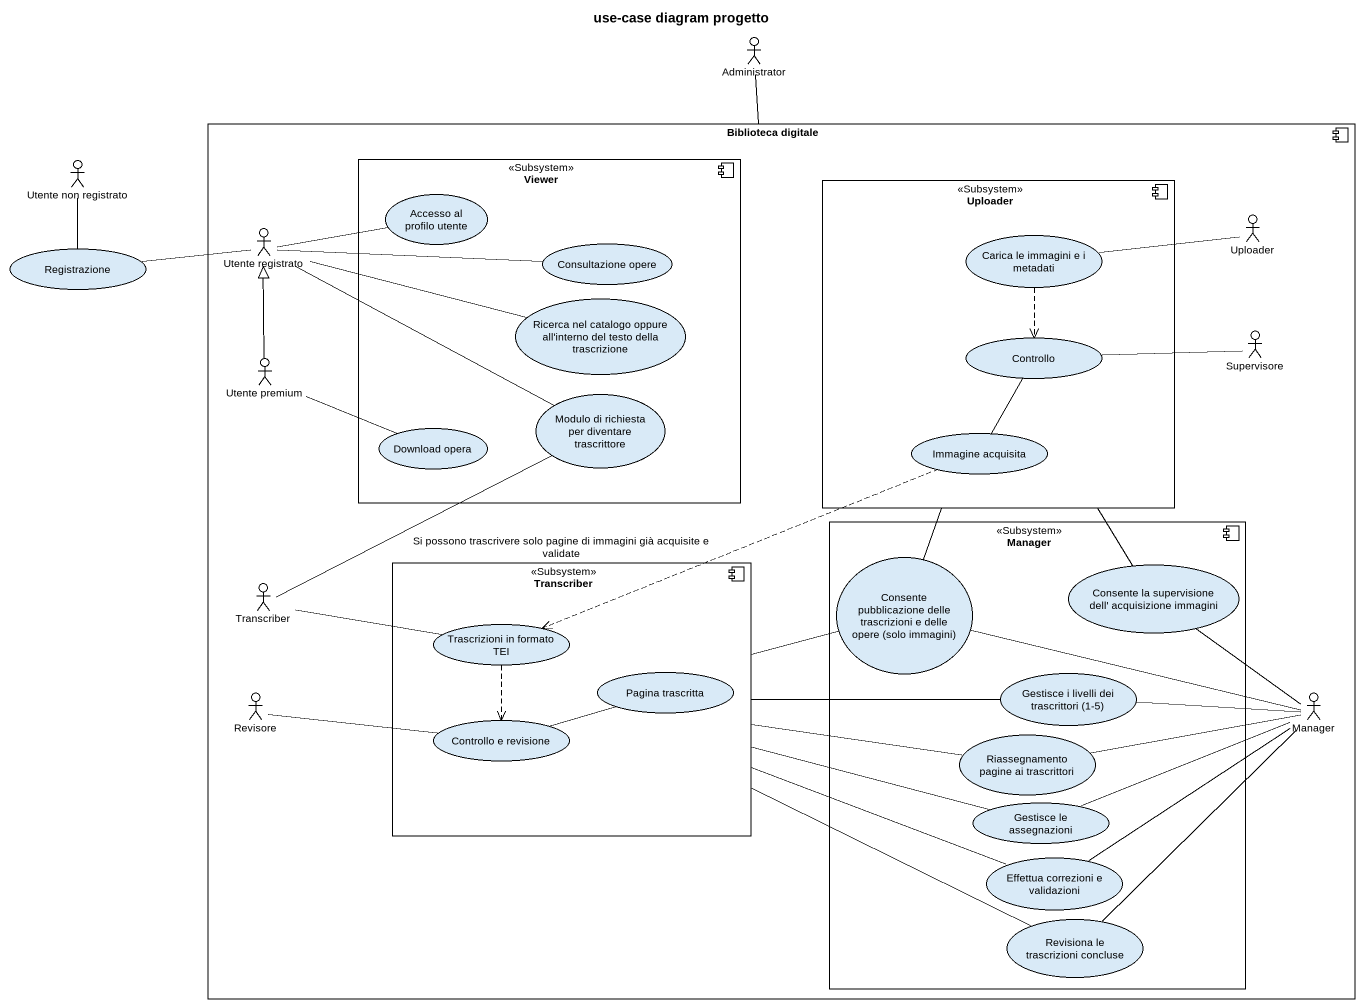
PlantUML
@startuml
title use-case diagram progetto
actor Administrator
actor "Utente non registrato" as Utente_non_registrato
component "Biblioteca digitale" as Biblioteca_digitale {
  component Viewer <<Subsystem>> {
    usecase "Accesso al profilo utente" as Accesso_al_profilo_utente
    usecase "Consultazione opere" as Consultazione_opere
    usecase "Ricerca nel catalogo oppure all'interno del testo della trascrizione" as Ricerca_nel_catalogo_oppure
    usecase "Download opera" as Download_opera
    usecase "Modulo di richiesta per diventare trascrittore" as Modulo_di_richiesta_per
  }
  component Uploader <<Subsystem>> {
    usecase "Carica le immagini e i metadati" as Carica_le_immagini_e_i
    usecase Controllo
    usecase "Immagine acquisita" as Immagine_acquisita
  }
  actor "Utente registrato" as Utente_registrato
  actor "Uploader" as Uploader_2
  actor Supervisore
  actor "Utente premium" as Utente_premium
  component Manager <<Subsystem>> {
    usecase "Consente pubblicazione delle trascrizioni e delle opere (solo immagini)" as Consente_pubblicazione
    usecase "Consente la supervisione dell' acquisizione immagini" as Consente_la_supervisione
    usecase "Gestisce i livelli dei trascrittori (1-5)" as Gestisce_i_livelli_dei
    usecase "Riassegnamento pagine ai trascrittori" as Riassegnamento_pagine_ai
    usecase "Gestisce le assegnazioni" as Gestisce_le_assegnazioni
    usecase "Effettua correzioni e validazioni" as Effettua_correzioni_e
    usecase "Revisiona le trascrizioni concluse" as Revisiona_le_trascrizioni
  }
  actor Transcriber
  component "Transcriber" as Transcriber_2 <<Subsystem>> {
    usecase "Trascrizioni in formato TEI" as Trascrizioni_in_formato_TEI
    usecase "Pagina trascritta" as Pagina_trascritta
    usecase "Controllo e revisione" as Controllo_e_revisione
  }
  actor Revisore
  actor "Manager" as Manager_2
}
usecase Registrazione
Administrator -- Biblioteca_digitale
Utente_non_registrato -- Registrazione
Registrazione -right- Utente_registrato
Utente_registrato -right- Accesso_al_profilo_utente
Utente_registrato -right- Consultazione_opere
Utente_registrato -right- Ricerca_nel_catalogo_oppure
Utente_registrato -right- Modulo_di_richiesta_per
Carica_le_immagini_e_i ..> Controllo
Uploader_2 -left- Carica_le_immagini_e_i
Controllo -- Immagine_acquisita
Supervisore -left- Controllo
Utente_premium -up-|> Utente_registrato
Utente_premium -right- Download_opera
Modulo_di_richiesta_per -left- Transcriber
Immagine_acquisita .left.> Trascrizioni_in_formato_TEI : Si possono trascrivere solo pagine di immagini già acquisite e validate
Consente_pubblicazione -up- Uploader
Consente_pubblicazione -left- Transcriber_2
Transcriber -right- Trascrizioni_in_formato_TEI
Consente_la_supervisione -up- Uploader
Trascrizioni_in_formato_TEI ..> Controllo_e_revisione
Revisore -right- Controllo_e_revisione
Gestisce_i_livelli_dei -left- Transcriber_2
Manager_2 -left- Consente_pubblicazione
Manager_2 -up- Consente_la_supervisione
Manager_2 -left- Gestisce_i_livelli_dei
Manager_2 -left- Riassegnamento_pagine_ai
Manager_2 -left- Gestisce_le_assegnazioni
Manager_2 -- Effettua_correzioni_e
Manager_2 -- Revisiona_le_trascrizioni
Controllo_e_revisione -right- Pagina_trascritta
Riassegnamento_pagine_ai -left- Transcriber_2
Gestisce_le_assegnazioni -left- Transcriber_2
Effettua_correzioni_e -left- Transcriber_2
Revisiona_le_trascrizioni -left- Transcriber_2
@enduml
